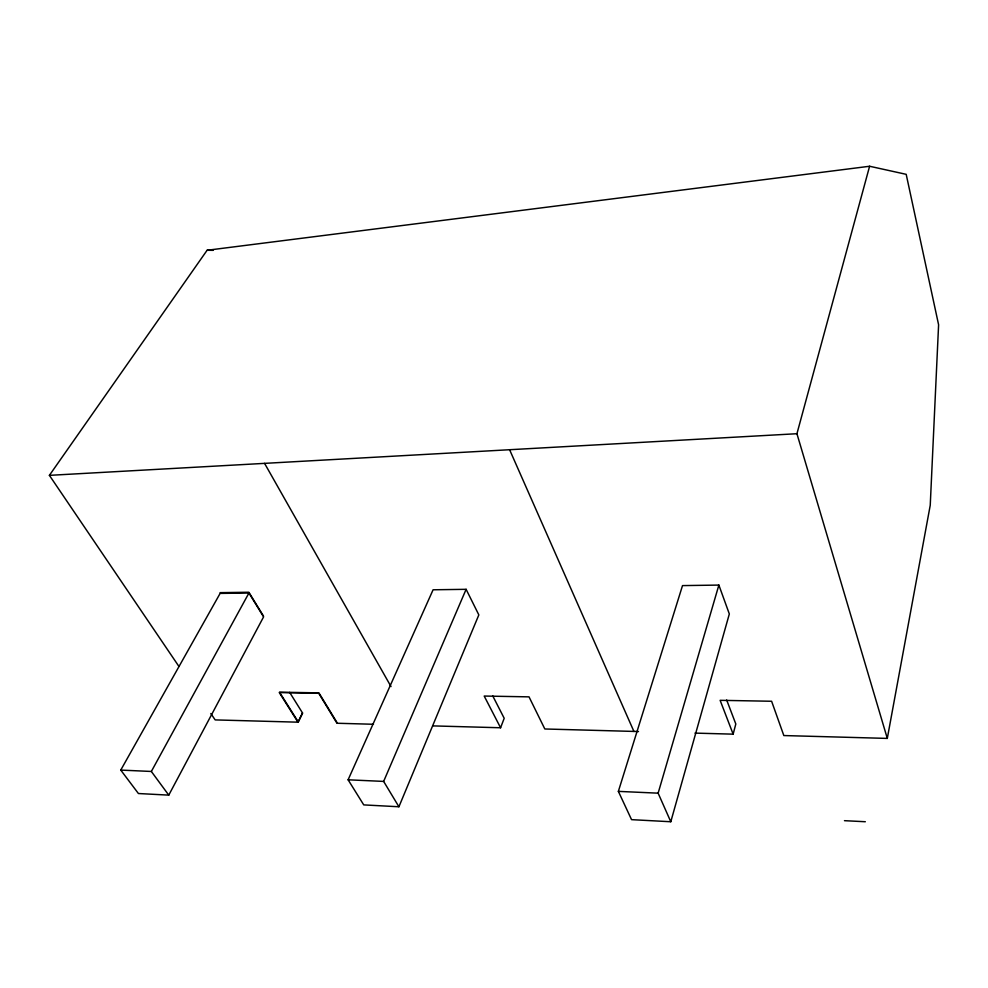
<?xml version="1.0" encoding="UTF-8"?>
<svg xmlns="http://www.w3.org/2000/svg" width="988" height="988" viewBox="0 0 988 988"><rect width="100%" height="100%" fill="white"/><g stroke="black" fill="none" stroke-linecap="round" stroke-linejoin="round"><path stroke-width="1.48" d="M694.972 733.108L733.145 734.158L720.129 700.319L771.616 701.258L783.83 735.554L887.298 738.407L930.239 505.276L938.6 324.78L906.194 174.333L869.601 166.256L207.097 250.273L49.4 475.351L178.902 666.406M733.145 734.158L735.813 723.994L726.674 700.01M887.298 738.407L796.933 433.72L869.601 166.256M670.79 821.744L729.329 613.968L718.869 585.081L682.51 585.6L618.365 791.376L631.554 819.657L670.79 821.744L658.132 793.166L718.869 585.081M432.954 725.896L500.583 727.761L504.201 718.288L492.691 695.811M398.917 806.764L478.834 614.907L466.114 589.317L433.09 589.787L348.109 779.804L363.745 804.899L398.917 806.764L383.64 781.409L466.114 589.317M210.839 713.534L215.162 719.906L297.981 722.179L302.489 712.916M168.763 795.13L263.586 616.883L248.939 593.01L220.114 593.418L120.758 770.084L138.419 793.525L168.763 795.13L151.349 771.467L120.758 770.084M151.349 771.467L248.939 593.01M49.4 475.351L796.933 433.72M220.052 592.652L248.865 592.244L263.524 616.129M207.097 250.273L213.198 250.347M373.464 724.266L336.982 723.253L318.729 693.28L279.283 692.563L297.981 722.179M638.483 731.552L544.82 728.983L529.025 696.861L484.194 696.046L500.583 727.761M618.365 791.376L658.132 793.166M348.109 779.804L383.64 781.409M844.468 820.682L865.327 821.732M289.645 692.366L302.624 713.126L298.314 722.006L279.493 692.168L318.914 692.872L337.316 723.068M264.574 463.372L391.013 686.586M509.61 449.725L633.913 731.429"/></g></svg>
